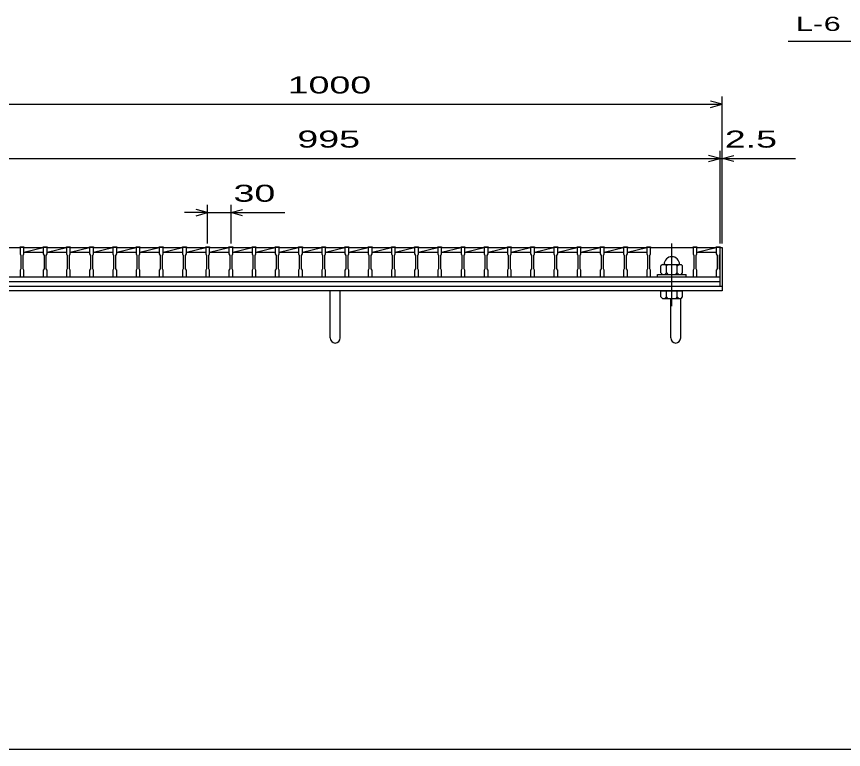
# Model space of a CAD drawing. Units: millimetres, scale not verified. Extents: x -1820 to 1731, y -1282 to 1054.
# Drawn here: x -1262 to -194, y -1146 to -199 of the extents above; entities that cross this region are included whole.
import ezdxf
from ezdxf.enums import TextEntityAlignment as Align

# ---------------------------------------------------------------- set-up
doc = ezdxf.new("R2010")
doc.units = ezdxf.units.MM
doc.header["$LTSCALE"] = 10
doc.linetypes.add('CHAIN', pattern=[18.5, 12, -1.5, 3.5, -1.5])
for name, color, linetype, lineweight in [('0_2', 150, 'Continuous', 25), ('16', 3, 'Continuous', 25), ('19', 6, 'Continuous', 25), ('22', 4, 'Continuous', 25)]:
    doc.layers.add(name, color=color, linetype=linetype, lineweight=lineweight)
doc.styles.add('ベクトル', font='')
doc.styles.get('ベクトル').set_extended_font_data('ベクトル')

msp = doc.modelspace()

# ---------------------------------------------------------------- linework, layer by layer
at = {"layer": '0_2'}
msp.add_line((1731, -1146.5), (-1729, -1146.5), dxfattribs=at)
at = {"layer": '16'}
for p, q in [((-1313, -497.5), (-1258, -497.5)), ((-1258, -497.5), (-1258, -496.8)), ((-1258, -496.8), (-1253, -496.8)), ((-1258, -497.5), (-1258, -506)), ((-1253, -497.5), (-1258, -497.5)), ((-1253, -496.8), (-1253, -497.5)), ((-1253, -506), (-1253, -497.5)), ((-1253, -497.5), (-1228, -497.5)), ((-1253, -503.5), (-1228, -497.5)), ((-1228, -497.5), (-1228, -496.8)), ((-1228, -496.8), (-1223, -496.8)), ((-1228, -497.5), (-1228, -506)), ((-1223, -497.5), (-1228, -497.5)), ((-1223, -496.8), (-1223, -497.5)), ((-1223, -506), (-1223, -497.5)), ((-1223, -497.5), (-1198, -497.5)), ((-1223, -503.5), (-1198, -497.5)), ((-1198, -497.5), (-1198, -496.8)), ((-1198, -496.8), (-1193, -496.8)), ((-1198, -497.5), (-1198, -506)), ((-1193, -497.5), (-1198, -497.5)), ((-1193, -496.8), (-1193, -497.5)), ((-1193, -506), (-1193, -497.5)), ((-1193, -497.5), (-1168, -497.5)), ((-1193, -503.5), (-1168, -497.5)), ((-1168, -497.5), (-1168, -496.8)), ((-1168, -496.8), (-1163, -496.8)), ((-1168, -497.5), (-1168, -506)), ((-1163, -497.5), (-1168, -497.5)), ((-1163, -496.8), (-1163, -497.5)), ((-1163, -506), (-1163, -497.5)), ((-1163, -497.5), (-1138, -497.5)), ((-1163, -503.5), (-1138, -497.5)), ((-1138, -497.5), (-1138, -496.8)), ((-1138, -496.8), (-1133, -496.8)), ((-1138, -497.5), (-1138, -506)), ((-1133, -497.5), (-1138, -497.5)), ((-1133, -496.8), (-1133, -497.5)), ((-1133, -506), (-1133, -497.5)), ((-1133, -497.5), (-1108, -497.5)), ((-1133, -503.5), (-1108, -497.5)), ((-1108, -497.5), (-1108, -496.8)), ((-1108, -496.8), (-1103, -496.8)), ((-1108, -497.5), (-1108, -506)), ((-1103, -497.5), (-1108, -497.5)), ((-1103, -496.8), (-1103, -497.5)), ((-1103, -506), (-1103, -497.5)), ((-1103, -497.5), (-1078, -497.5)), ((-1103, -503.5), (-1078, -497.5)), ((-1078, -497.5), (-1078, -496.8)), ((-1078, -496.8), (-1073, -496.8)), ((-1078, -497.5), (-1078, -506)), ((-1073, -497.5), (-1078, -497.5)), ((-1073, -496.8), (-1073, -497.5)), ((-1073, -506), (-1073, -497.5)), ((-1073, -497.5), (-1048, -497.5)), ((-1073, -503.5), (-1048, -497.5)), ((-1048, -497.5), (-1048, -496.8)), ((-1048, -496.8), (-1043, -496.8)), ((-1048, -497.5), (-1048, -506)), ((-1043, -497.5), (-1048, -497.5)), ((-1043, -496.8), (-1043, -497.5)), ((-1043, -506), (-1043, -497.5)), ((-1043, -497.5), (-1018, -497.5)), ((-1043, -503.5), (-1018, -497.5)), ((-1018, -497.5), (-1018, -496.8)), ((-1018, -496.8), (-1013, -496.8)), ((-1018, -497.5), (-1018, -506)), ((-1013, -497.5), (-1018, -497.5)), ((-1013, -496.8), (-1013, -497.5)), ((-1013, -506), (-1013, -497.5)), ((-1013, -497.5), (-988, -497.5)), ((-1013, -503.5), (-988, -497.5)), ((-988, -497.5), (-988, -496.8)), ((-988, -496.8), (-983, -496.8)), ((-988, -497.5), (-988, -506)), ((-983, -497.5), (-988, -497.5)), ((-983, -496.8), (-983, -497.5)), ((-983, -506), (-983, -497.5)), ((-983, -497.5), (-958, -497.5)), ((-983, -503.5), (-958, -497.5)), ((-958, -497.5), (-958, -496.8)), ((-958, -496.8), (-953, -496.8)), ((-958, -497.5), (-958, -506)), ((-953, -497.5), (-958, -497.5)), ((-953, -496.8), (-953, -497.5)), ((-953, -506), (-953, -497.5)), ((-953, -497.5), (-928, -497.5)), ((-953, -503.5), (-928, -497.5)), ((-928, -497.5), (-928, -496.8)), ((-928, -496.8), (-923, -496.8)), ((-928, -497.5), (-928, -506)), ((-923, -497.5), (-928, -497.5)), ((-923, -496.8), (-923, -497.5)), ((-923, -506), (-923, -497.5)), ((-923, -497.5), (-898, -497.5)), ((-923, -503.5), (-898, -497.5)), ((-898, -497.5), (-898, -496.8)), ((-898, -496.8), (-893, -496.8)), ((-898, -497.5), (-898, -506)), ((-893, -497.5), (-898, -497.5)), ((-893, -496.8), (-893, -497.5)), ((-893, -506), (-893, -497.5)), ((-893, -497.5), (-868, -497.5)), ((-893, -503.5), (-868, -497.5)), ((-868, -497.5), (-868, -496.8)), ((-868, -496.8), (-863, -496.8)), ((-868, -497.5), (-868, -506)), ((-863, -497.5), (-868, -497.5)), ((-863, -496.8), (-863, -497.5)), ((-863, -506), (-863, -497.5)), ((-863, -497.5), (-838, -497.5)), ((-863, -503.5), (-838, -497.5)), ((-838, -497.5), (-838, -496.8)), ((-838, -496.8), (-833, -496.8)), ((-838, -497.5), (-838, -506)), ((-833, -497.5), (-838, -497.5)), ((-833, -496.8), (-833, -497.5)), ((-833, -506), (-833, -497.5)), ((-833, -497.5), (-808, -497.5)), ((-833, -503.5), (-808, -497.5)), ((-808, -497.5), (-808, -496.8)), ((-808, -496.8), (-803, -496.8)), ((-808, -497.5), (-808, -506)), ((-803, -497.5), (-808, -497.5)), ((-803, -496.8), (-803, -497.5)), ((-803, -506), (-803, -497.5)), ((-803, -497.5), (-778, -497.5)), ((-803, -503.5), (-778, -497.5)), ((-778, -497.5), (-778, -496.8)), ((-778, -496.8), (-773, -496.8)), ((-778, -497.5), (-778, -506)), ((-773, -497.5), (-778, -497.5)), ((-773, -496.8), (-773, -497.5)), ((-773, -506), (-773, -497.5)), ((-773, -497.5), (-748, -497.5)), ((-773, -503.5), (-748, -497.5)), ((-748, -497.5), (-748, -496.8)), ((-748, -496.8), (-743, -496.8)), ((-748, -497.5), (-748, -506)), ((-743, -497.5), (-748, -497.5)), ((-743, -496.8), (-743, -497.5)), ((-743, -506), (-743, -497.5)), ((-743, -497.5), (-718, -497.5)), ((-743, -503.5), (-718, -497.5)), ((-718, -497.5), (-718, -496.8)), ((-718, -496.8), (-713, -496.8)), ((-718, -497.5), (-718, -506)), ((-713, -497.5), (-718, -497.5)), ((-713, -496.8), (-713, -497.5)), ((-713, -506), (-713, -497.5)), ((-713, -497.5), (-688, -497.5)), ((-713, -503.5), (-688, -497.5)), ((-688, -497.5), (-688, -496.8)), ((-688, -496.8), (-683, -496.8)), ((-688, -497.5), (-688, -506)), ((-683, -497.5), (-688, -497.5)), ((-683, -496.8), (-683, -497.5)), ((-683, -506), (-683, -497.5)), ((-683, -497.5), (-658, -497.5)), ((-683, -503.5), (-658, -497.5)), ((-658, -497.5), (-658, -496.8)), ((-658, -496.8), (-653, -496.8)), ((-658, -497.5), (-658, -506)), ((-653, -497.5), (-658, -497.5)), ((-653, -496.8), (-653, -497.5)), ((-653, -506), (-653, -497.5)), ((-653, -497.5), (-628, -497.5)), ((-653, -503.5), (-628, -497.5)), ((-628, -497.5), (-628, -496.8)), ((-628, -496.8), (-623, -496.8)), ((-628, -497.5), (-628, -506)), ((-623, -497.5), (-628, -497.5)), ((-623, -496.8), (-623, -497.5)), ((-623, -506), (-623, -497.5)), ((-623, -497.5), (-598, -497.5)), ((-623, -503.5), (-598, -497.5)), ((-598, -497.5), (-598, -496.8)), ((-598, -496.8), (-593, -496.8)), ((-598, -497.5), (-598, -506)), ((-593, -497.5), (-598, -497.5)), ((-593, -496.8), (-593, -497.5)), ((-593, -506), (-593, -497.5)), ((-593, -497.5), (-568, -497.5)), ((-593, -503.5), (-568, -497.5)), ((-568, -497.5), (-568, -496.8)), ((-568, -496.8), (-563, -496.8)), ((-568, -497.5), (-568, -506)), ((-563, -497.5), (-568, -497.5)), ((-563, -496.8), (-563, -497.5)), ((-563, -506), (-563, -497.5)), ((-563, -497.5), (-538, -497.5)), ((-563, -503.5), (-538, -497.5)), ((-538, -497.5), (-538, -496.8)), ((-538, -496.8), (-533, -496.8)), ((-538, -497.5), (-538, -506)), ((-533, -497.5), (-538, -497.5)), ((-533, -496.8), (-533, -497.5)), ((-533, -506), (-533, -497.5)), ((-533, -497.5), (-508, -497.5)), ((-533, -503.5), (-508, -497.5)), ((-508, -497.5), (-508, -496.8)), ((-508, -496.8), (-503, -496.8)), ((-508, -497.5), (-508, -506)), ((-503, -497.5), (-508, -497.5)), ((-503, -496.8), (-503, -497.5)), ((-503, -506), (-503, -497.5)), ((-503, -497.5), (-478, -497.5)), ((-503, -503.5), (-478, -497.5)), ((-478, -497.5), (-478, -496.8)), ((-478, -496.8), (-473, -496.8)), ((-478, -497.5), (-478, -506)), ((-473, -497.5), (-478, -497.5)), ((-473, -496.8), (-473, -497.5)), ((-473, -506), (-473, -497.5)), ((-473, -497.5), (-448, -497.5)), ((-473, -503.5), (-448, -497.5)), ((-448, -497.5), (-448, -496.8)), ((-448, -496.8), (-443, -496.8)), ((-448, -497.5), (-448, -506)), ((-443, -497.5), (-448, -497.5)), ((-443, -496.8), (-443, -497.5)), ((-443, -506), (-443, -497.5)), ((-443, -497.5), (-388, -497.5)), ((-388, -497.5), (-388, -496.8)), ((-388, -496.8), (-383, -496.8)), ((-388, -497.5), (-388, -506)), ((-383, -497.5), (-388, -497.5)), ((-383, -496.8), (-383, -497.5)), ((-383, -506), (-383, -497.5)), ((-383, -497.5), (-358, -497.5)), ((-383, -503.5), (-358, -497.5)), ((-358, -497.5), (-358, -496.8)), ((-358, -496.8), (-353, -496.8)), ((-358, -497.5), (-358, -506)), ((-353, -497.5), (-358, -497.5)), ((-353, -496.8), (-353, -497.5)), ((-353, -506), (-353, -497.5)), ((-353, -535.5), (-353, -497.5)), ((-1258, -506), (-1257, -508)), ((-1257, -508), (-1257, -525)), ((-1254, -508), (-1253, -506)), ((-1254, -525), (-1254, -508)), ((-1253, -503.5), (-1228, -503.5)), ((-1228, -506), (-1227, -508)), ((-1227, -508), (-1227, -525)), ((-1224, -508), (-1223, -506)), ((-1224, -525), (-1224, -508)), ((-1223, -503.5), (-1198, -503.5)), ((-1198, -506), (-1197, -508)), ((-1197, -508), (-1197, -525)), ((-1194, -508), (-1193, -506)), ((-1194, -525), (-1194, -508)), ((-1193, -503.5), (-1168, -503.5)), ((-1168, -506), (-1167, -508)), ((-1167, -508), (-1167, -525)), ((-1164, -508), (-1163, -506)), ((-1164, -525), (-1164, -508)), ((-1163, -503.5), (-1138, -503.5)), ((-1138, -506), (-1137, -508)), ((-1137, -508), (-1137, -525)), ((-1134, -508), (-1133, -506)), ((-1134, -525), (-1134, -508)), ((-1133, -503.5), (-1108, -503.5)), ((-1108, -506), (-1107, -508)), ((-1107, -508), (-1107, -525)), ((-1104, -508), (-1103, -506)), ((-1104, -525), (-1104, -508)), ((-1103, -503.5), (-1078, -503.5)), ((-1078, -506), (-1077, -508)), ((-1077, -508), (-1077, -525)), ((-1074, -508), (-1073, -506)), ((-1074, -525), (-1074, -508)), ((-1073, -503.5), (-1048, -503.5)), ((-1048, -506), (-1047, -508)), ((-1047, -508), (-1047, -525)), ((-1044, -508), (-1043, -506)), ((-1044, -525), (-1044, -508)), ((-1043, -503.5), (-1018, -503.5)), ((-1018, -506), (-1017, -508)), ((-1017, -508), (-1017, -525)), ((-1014, -508), (-1013, -506)), ((-1014, -525), (-1014, -508)), ((-1013, -503.5), (-988, -503.5)), ((-988, -506), (-987, -508)), ((-987, -508), (-987, -525)), ((-984, -508), (-983, -506)), ((-984, -525), (-984, -508)), ((-983, -503.5), (-958, -503.5)), ((-958, -506), (-957, -508)), ((-957, -508), (-957, -525)), ((-954, -508), (-953, -506)), ((-954, -525), (-954, -508)), ((-953, -503.5), (-928, -503.5)), ((-928, -506), (-927, -508)), ((-927, -508), (-927, -525)), ((-924, -508), (-923, -506)), ((-924, -525), (-924, -508)), ((-923, -503.5), (-898, -503.5)), ((-898, -506), (-897, -508)), ((-897, -508), (-897, -525)), ((-894, -508), (-893, -506)), ((-894, -525), (-894, -508)), ((-893, -503.5), (-868, -503.5)), ((-868, -506), (-867, -508)), ((-867, -508), (-867, -525)), ((-864, -508), (-863, -506)), ((-864, -525), (-864, -508)), ((-863, -503.5), (-838, -503.5)), ((-838, -506), (-837, -508)), ((-837, -508), (-837, -525)), ((-834, -508), (-833, -506)), ((-834, -525), (-834, -508)), ((-833, -503.5), (-808, -503.5)), ((-808, -506), (-807, -508)), ((-807, -508), (-807, -525)), ((-804, -508), (-803, -506)), ((-804, -525), (-804, -508)), ((-803, -503.5), (-778, -503.5)), ((-778, -506), (-777, -508)), ((-777, -508), (-777, -525)), ((-774, -508), (-773, -506)), ((-774, -525), (-774, -508)), ((-773, -503.5), (-748, -503.5)), ((-748, -506), (-747, -508)), ((-747, -508), (-747, -525)), ((-744, -508), (-743, -506)), ((-744, -525), (-744, -508)), ((-743, -503.5), (-718, -503.5)), ((-718, -506), (-717, -508)), ((-717, -508), (-717, -525)), ((-714, -508), (-713, -506)), ((-714, -525), (-714, -508)), ((-713, -503.5), (-688, -503.5)), ((-688, -506), (-687, -508)), ((-687, -508), (-687, -525)), ((-684, -508), (-683, -506)), ((-684, -525), (-684, -508)), ((-683, -503.5), (-658, -503.5)), ((-658, -506), (-657, -508)), ((-657, -508), (-657, -525)), ((-654, -508), (-653, -506)), ((-654, -525), (-654, -508)), ((-653, -503.5), (-628, -503.5)), ((-628, -506), (-627, -508)), ((-627, -508), (-627, -525)), ((-624, -508), (-623, -506)), ((-624, -525), (-624, -508)), ((-623, -503.5), (-598, -503.5)), ((-598, -506), (-597, -508)), ((-597, -508), (-597, -525)), ((-594, -508), (-593, -506)), ((-594, -525), (-594, -508)), ((-593, -503.5), (-568, -503.5)), ((-568, -506), (-567, -508)), ((-567, -508), (-567, -525)), ((-564, -508), (-563, -506)), ((-564, -525), (-564, -508)), ((-563, -503.5), (-538, -503.5)), ((-538, -506), (-537, -508)), ((-537, -508), (-537, -525)), ((-534, -508), (-533, -506)), ((-534, -525), (-534, -508)), ((-533, -503.5), (-508, -503.5)), ((-508, -506), (-507, -508)), ((-507, -508), (-507, -525)), ((-504, -508), (-503, -506)), ((-504, -525), (-504, -508)), ((-503, -503.5), (-478, -503.5)), ((-478, -506), (-477, -508)), ((-477, -508), (-477, -525)), ((-474, -508), (-473, -506)), ((-474, -525), (-474, -508)), ((-473, -503.5), (-448, -503.5)), ((-448, -506), (-447, -508)), ((-447, -508), (-447, -525)), ((-444, -508), (-443, -506)), ((-444, -525), (-444, -508)), ((-388, -506), (-387, -508)), ((-387, -508), (-387, -525)), ((-384, -508), (-383, -506)), ((-384, -525), (-384, -508)), ((-383, -503.5), (-358, -503.5)), ((-358, -506), (-357, -508)), ((-357, -508), (-357, -525)), ((-354, -508), (-353, -506)), ((-354, -525), (-354, -508)), ((-427.5, -519.5), (-429.5, -521.5)), ((-429.5, -530.5), (-429.5, -521.5)), ((-427.5, -519.5), (-403.5, -519.5)), ((-422.5, -521.5), (-424.5, -519.5)), ((-422.5, -521.5), (-420.5, -519.5)), ((-422.5, -530.5), (-422.5, -521.5)), ((-408.5, -521.5), (-410.5, -519.5)), ((-408.5, -521.5), (-406.5, -519.5)), ((-408.5, -530.5), (-408.5, -521.5)), ((-401.5, -521.5), (-403.5, -519.5)), ((-401.5, -530.5), (-401.5, -521.5)), ((-1257, -525), (-1258, -527)), ((-1258, -527), (-1258, -535.5)), ((-1253, -527), (-1254, -525)), ((-1253, -535.5), (-1253, -527)), ((-1227, -525), (-1228, -527)), ((-1228, -527), (-1228, -535.5)), ((-1223, -527), (-1224, -525)), ((-1223, -535.5), (-1223, -527)), ((-1197, -525), (-1198, -527)), ((-1198, -527), (-1198, -535.5)), ((-1193, -527), (-1194, -525)), ((-1193, -535.5), (-1193, -527)), ((-1167, -525), (-1168, -527)), ((-1168, -527), (-1168, -535.5)), ((-1163, -527), (-1164, -525)), ((-1163, -535.5), (-1163, -527)), ((-1137, -525), (-1138, -527)), ((-1138, -527), (-1138, -535.5)), ((-1133, -527), (-1134, -525)), ((-1133, -535.5), (-1133, -527)), ((-1107, -525), (-1108, -527)), ((-1108, -527), (-1108, -535.5)), ((-1103, -527), (-1104, -525)), ((-1103, -535.5), (-1103, -527)), ((-1077, -525), (-1078, -527)), ((-1078, -527), (-1078, -535.5)), ((-1073, -527), (-1074, -525)), ((-1073, -535.5), (-1073, -527)), ((-1047, -525), (-1048, -527)), ((-1048, -527), (-1048, -535.5)), ((-1043, -527), (-1044, -525)), ((-1043, -535.5), (-1043, -527)), ((-1017, -525), (-1018, -527)), ((-1018, -527), (-1018, -535.5)), ((-1013, -527), (-1014, -525)), ((-1013, -535.5), (-1013, -527)), ((-987, -525), (-988, -527)), ((-988, -527), (-988, -535.5)), ((-983, -527), (-984, -525)), ((-983, -535.5), (-983, -527)), ((-957, -525), (-958, -527)), ((-958, -527), (-958, -535.5)), ((-953, -527), (-954, -525)), ((-953, -535.5), (-953, -527)), ((-927, -525), (-928, -527)), ((-928, -527), (-928, -535.5)), ((-923, -527), (-924, -525)), ((-923, -535.5), (-923, -527)), ((-897, -525), (-898, -527)), ((-898, -527), (-898, -535.5)), ((-893, -527), (-894, -525)), ((-893, -535.5), (-893, -527)), ((-867, -525), (-868, -527)), ((-868, -527), (-868, -535.5)), ((-863, -527), (-864, -525)), ((-863, -535.5), (-863, -527)), ((-837, -525), (-838, -527)), ((-838, -527), (-838, -535.5)), ((-833, -527), (-834, -525)), ((-833, -535.5), (-833, -527)), ((-807, -525), (-808, -527)), ((-808, -527), (-808, -535.5)), ((-803, -527), (-804, -525)), ((-803, -535.5), (-803, -527)), ((-777, -525), (-778, -527)), ((-778, -527), (-778, -535.5)), ((-773, -527), (-774, -525)), ((-773, -535.5), (-773, -527)), ((-747, -525), (-748, -527)), ((-748, -527), (-748, -535.5)), ((-743, -527), (-744, -525)), ((-743, -535.5), (-743, -527)), ((-717, -525), (-718, -527)), ((-718, -527), (-718, -535.5)), ((-713, -527), (-714, -525)), ((-713, -535.5), (-713, -527)), ((-687, -525), (-688, -527)), ((-688, -527), (-688, -535.5)), ((-683, -527), (-684, -525)), ((-683, -535.5), (-683, -527)), ((-657, -525), (-658, -527)), ((-658, -527), (-658, -535.5)), ((-653, -527), (-654, -525)), ((-653, -535.5), (-653, -527)), ((-627, -525), (-628, -527)), ((-628, -527), (-628, -535.5)), ((-623, -527), (-624, -525)), ((-623, -535.5), (-623, -527)), ((-597, -525), (-598, -527)), ((-598, -527), (-598, -535.5)), ((-593, -527), (-594, -525)), ((-593, -535.5), (-593, -527)), ((-567, -525), (-568, -527)), ((-568, -527), (-568, -535.5)), ((-563, -527), (-564, -525)), ((-563, -535.5), (-563, -527)), ((-537, -525), (-538, -527)), ((-538, -527), (-538, -535.5)), ((-533, -527), (-534, -525)), ((-533, -535.5), (-533, -527)), ((-507, -525), (-508, -527)), ((-508, -527), (-508, -535.5)), ((-503, -527), (-504, -525)), ((-503, -535.5), (-503, -527)), ((-477, -525), (-478, -527)), ((-478, -527), (-478, -535.5)), ((-473, -527), (-474, -525)), ((-473, -535.5), (-473, -527)), ((-447, -525), (-448, -527)), ((-448, -527), (-448, -535.5)), ((-443, -527), (-444, -525)), ((-443, -535.5), (-443, -527)), ((-434, -535.5), (-434, -532.5)), ((-434, -532.5), (-397, -532.5)), ((-429.5, -530.5), (-427.5, -532.5)), ((-424.5, -532.5), (-422.5, -530.5)), ((-422.5, -530.5), (-420.5, -532.5)), ((-410.5, -532.5), (-408.5, -530.5)), ((-408.5, -530.5), (-406.5, -532.5)), ((-403.5, -532.5), (-401.5, -530.5)), ((-397, -535.5), (-397, -532.5)), ((-387, -525), (-388, -527)), ((-388, -527), (-388, -535.5)), ((-383, -527), (-384, -525)), ((-383, -535.5), (-383, -527)), ((-357, -525), (-358, -527)), ((-358, -527), (-358, -535.5)), ((-353, -527), (-354, -525)), ((-353, -535.5), (-353, -527)), ((-1348, -535.5), (-353, -535.5)), ((-1348, -541.5), (-353, -541.5)), ((-1313, -535.5), (-1258, -535.5)), ((-1258, -535.5), (-1253, -535.5)), ((-1253, -535.5), (-1228, -535.5)), ((-1228, -535.5), (-1223, -535.5)), ((-1223, -535.5), (-1198, -535.5)), ((-1198, -535.5), (-1193, -535.5)), ((-1193, -535.5), (-1168, -535.5)), ((-1168, -535.5), (-1163, -535.5)), ((-1163, -535.5), (-1138, -535.5)), ((-1138, -535.5), (-1133, -535.5)), ((-1133, -535.5), (-1108, -535.5)), ((-1108, -535.5), (-1103, -535.5)), ((-1103, -535.5), (-1078, -535.5)), ((-1078, -535.5), (-1073, -535.5)), ((-1073, -535.5), (-1048, -535.5)), ((-1048, -535.5), (-1043, -535.5)), ((-1043, -535.5), (-1018, -535.5)), ((-1018, -535.5), (-1013, -535.5)), ((-1013, -535.5), (-988, -535.5)), ((-988, -535.5), (-983, -535.5)), ((-983, -535.5), (-958, -535.5)), ((-958, -535.5), (-953, -535.5)), ((-953, -535.5), (-928, -535.5)), ((-928, -535.5), (-923, -535.5)), ((-923, -535.5), (-898, -535.5)), ((-898, -535.5), (-893, -535.5)), ((-893, -535.5), (-868, -535.5)), ((-868, -535.5), (-863, -535.5)), ((-863, -535.5), (-838, -535.5)), ((-838, -535.5), (-833, -535.5)), ((-833, -535.5), (-808, -535.5)), ((-808, -535.5), (-803, -535.5)), ((-803, -535.5), (-778, -535.5)), ((-778, -535.5), (-773, -535.5)), ((-773, -535.5), (-748, -535.5)), ((-748, -535.5), (-743, -535.5)), ((-743, -535.5), (-718, -535.5)), ((-718, -535.5), (-713, -535.5)), ((-713, -535.5), (-688, -535.5)), ((-688, -535.5), (-683, -535.5)), ((-683, -535.5), (-658, -535.5)), ((-658, -535.5), (-653, -535.5)), ((-653, -535.5), (-628, -535.5)), ((-628, -535.5), (-623, -535.5)), ((-623, -535.5), (-598, -535.5)), ((-598, -535.5), (-593, -535.5)), ((-593, -535.5), (-568, -535.5)), ((-568, -535.5), (-563, -535.5)), ((-563, -535.5), (-538, -535.5)), ((-538, -535.5), (-533, -535.5)), ((-533, -535.5), (-508, -535.5)), ((-508, -535.5), (-503, -535.5)), ((-503, -535.5), (-478, -535.5)), ((-478, -535.5), (-473, -535.5)), ((-473, -535.5), (-448, -535.5)), ((-448, -535.5), (-443, -535.5)), ((-443, -535.5), (-388, -535.5)), ((-434, -535.5), (-397, -535.5)), ((-388, -535.5), (-383, -535.5)), ((-383, -535.5), (-358, -535.5)), ((-358, -535.5), (-353, -535.5)), ((-353, -541.5), (-353, -535.5)), ((-353, -547.5), (-353, -541.5)), ((-1348, -547.5), (-353, -547.5))]:
    msp.add_line(p, q, dxfattribs=at)
at = {"layer": '16', "linetype": 'CHAIN'}
msp.add_line((-415.5, -573.5), (-415.5, -492.5), dxfattribs=at)
at = {"layer": '16'}
msp.add_arc((-415.5, -519.5), 10, 0, 180, dxfattribs=at)
at = {"layer": '19'}
for p, q in [((-353, -497.5), (-350.5, -497.5)), ((-350.5, -497.5), (-350.5, -547.5)), ((-1350.5, -547.5), (-350.5, -547.5)), ((-350.5, -553.5), (-1350.5, -553.5)), ((-857, -614.61), (-857, -553.5)), ((-844, -614.61), (-844, -553.5)), ((-429.5, -561.5), (-429.5, -553.5)), ((-429.5, -553.5), (-401.5, -553.5)), ((-422.5, -561.5), (-422.5, -553.5)), ((-408.5, -561.5), (-408.5, -553.5)), ((-401.5, -561.5), (-401.5, -553.5)), ((-350.5, -547.5), (-350.5, -553.5)), ((-429.5, -561.5), (-427.5, -563.5)), ((-427.5, -563.5), (-403.5, -563.5)), ((-422.5, -561.5), (-424.5, -563.5)), ((-420.5, -563.5), (-422.5, -561.5)), ((-417, -614.61), (-417, -563.5)), ((-408.5, -561.5), (-410.5, -563.5)), ((-406.5, -563.5), (-408.5, -561.5)), ((-404, -614.61), (-404, -563.5)), ((-403.5, -563.5), (-401.5, -561.5))]:
    msp.add_line(p, q, dxfattribs=at)
for centre in [(-850.5, -614.61), (-410.5, -614.61)]:
    msp.add_arc(centre, 6.5, 180, 0, dxfattribs=at)
at = {"layer": '22'}
for p, q in [((-265, -231), (-65, -231)), ((-350.5, -312.5), (-365.5, -308.5)), ((-350.5, -492.5), (-350.5, -302.5)), ((-1350.5, -312.5), (-350.5, -312.5)), ((-365.5, -316.5), (-350.5, -312.5)), ((-353, -492.5), (-353, -372.5)), ((-350.5, -492.5), (-350.5, -372.5)), ((-1348, -382.5), (-353, -382.5)), ((-353, -382.5), (-368, -378.5)), ((-368, -386.5), (-353, -382.5)), ((-353, -382.5), (-350.5, -382.5)), ((-350.5, -382.5), (-335.5, -378.5)), ((-335.5, -386.5), (-350.5, -382.5)), ((-350.5, -382.5), (-255.5, -382.5)), ((-1015.5, -452.5), (-1030.5, -448.5)), ((-1015.5, -492.5), (-1015.5, -442.5)), ((-985.5, -442.5), (-985.5, -492.5)), ((-985.5, -452.5), (-970.5, -448.5)), ((-1015.5, -452.5), (-1045.5, -452.5)), ((-1030.5, -456.5), (-1015.5, -452.5)), ((-1015.5, -452.5), (-985.5, -452.5)), ((-970.5, -456.5), (-985.5, -452.5)), ((-985.5, -452.5), (-915.5, -452.5))]:
    msp.add_line(p, q, dxfattribs=at)

# ---------------------------------------------------------------- texts
at = {"layer": '22', "color": 2, "style": 'ベクトル'}
for s, height, width, p in [('L-', 18.33, 1.6, (-255, -208.5)), (' 6 ', 18.33, 1.6, (-230, -208.5)), (' 1000 ', 21.99, 1.65, (-925.5, -287.5)), (' 995 ', 21.99, 1.65, (-913, -357.5)), (' 2.5 ', 21.99, 1.65, (-360.5, -357.5)), (' 30 ', 21.99, 1.65, (-995.5, -427.5))]:
    msp.add_text(s, height=height, dxfattribs=dict(at, width=width)).set_placement(p, align=Align.MIDDLE_LEFT)

doc.saveas('drawing.dxf')
